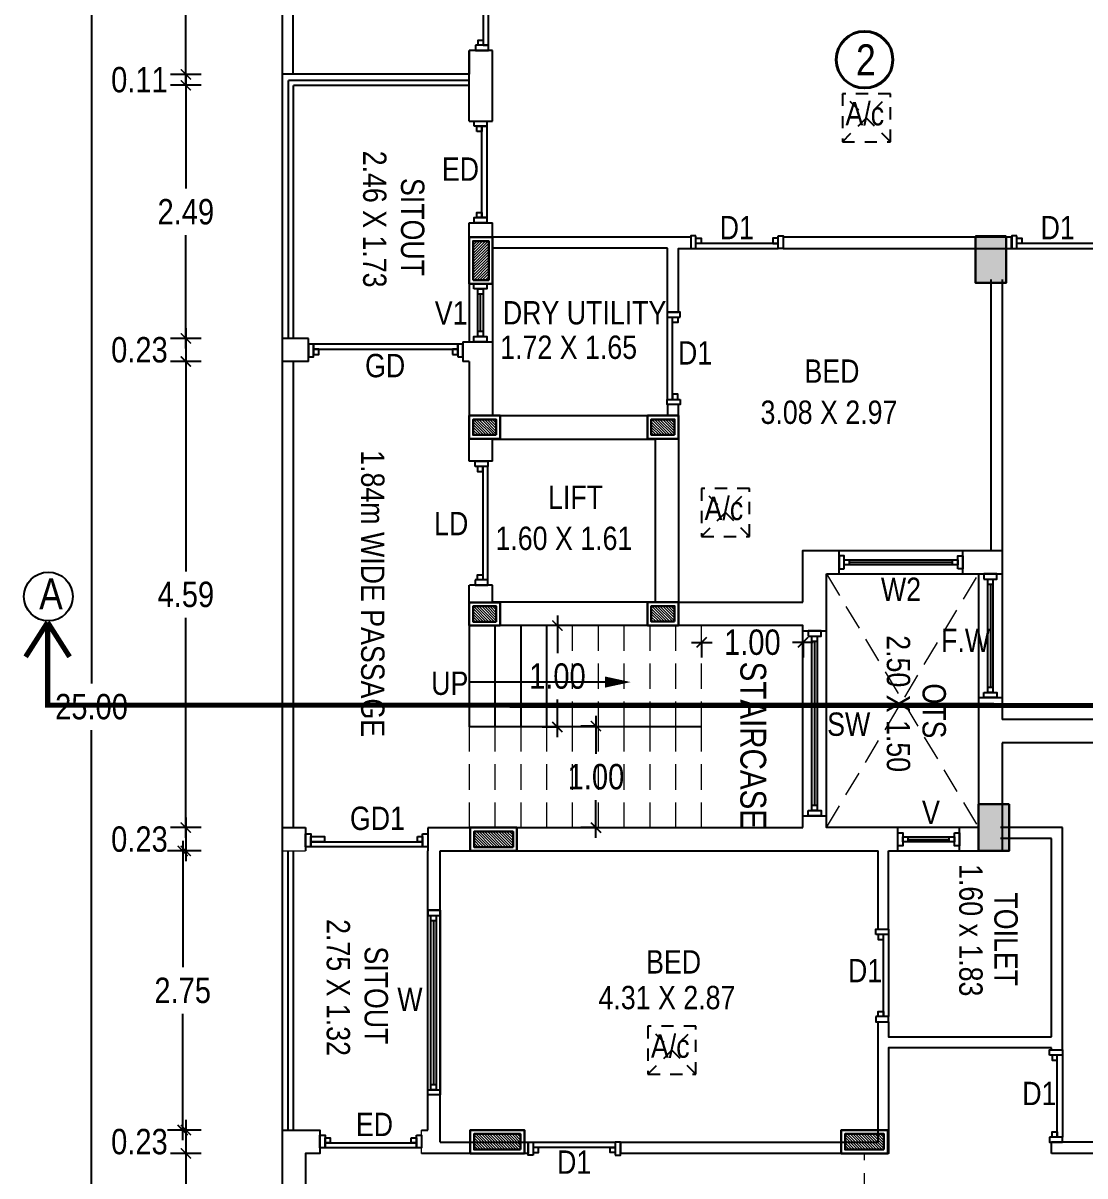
# Model space of a CAD drawing. Header units: metres. Extents: x 826 to 1433, y -826 to -586.
# Drawn here: x 1265.63 to 1276.09, y -809.25 to -797.89 of the extents above; entities that cross this region are included whole.
import ezdxf

# ---------------------------------------------------------------- set-up
doc = ezdxf.new("R2010")
doc.units = ezdxf.units.M
for name, pattern in [('ACAD_ISO02W100', [15, 12, -3]), ('CENTER', [2, 1.25, -0.25, 0.25, -0.25]), ('HIDDEN', [0.375, 0.25, -0.125])]:
    doc.linetypes.add(name, pattern=pattern)
doc.layers.add('_0', color=7, linetype='Continuous', lineweight=5)
doc.layers.add('text', color=7, linetype='Continuous', lineweight=25)
doc.layers.add('COLUMN', color=255, linetype='Continuous')
doc.styles.get("Standard").update_dxf_attribs({"font": 'swissck.ttf'})
doc.styles.add('STYLE1', font='swissck.ttf', dxfattribs={"height": 0.3})
doc.styles.add('style5', font='swissck.ttf', dxfattribs={"height": 0.25})
doc.dimstyles.new('site plan', dxfattribs={"dimscale": 0, "dimtxt": 0.25, "dimasz": 0.1, "dimexe": 0.15, "dimexo": 0.5, "dimgap": 0.1, "dimtad": 0, "dimtih": 1, "dimtoh": 1, "dimzin": 0, "dimdsep": 46, "dimtxsty": 'style5', "dimblk": 'ARCHTICK', "dimcen": 0.09375, "dimdle": 0.1, "dimadec": 0, "dimazin": 0, "dimtfac": 1, "dimtofl": 0, "dimtmove": 2, "dimatfit": 3, "dimfxl": 0, "dimtolj": 1, "dimtzin": 0, "dimarcsym": 0})

# ---------------------------------------------------------------- blocks, each defined once
blk = doc.blocks.new('ED')
at = {"ltscale": 3}
for points in [[(742.098, -742.868), (742.149, -742.868), (742.149, -742.995), (742.098, -742.995)], [(742.997, -742.894), (743.048, -742.894), (743.048, -742.945), (742.997, -742.945)], [(743.048, -742.868), (743.099, -742.868), (743.099, -742.995), (743.048, -742.995)], [(742.149, -742.945), (743.048, -742.945), (743.048, -742.995), (742.149, -742.995)]]:
    blk.add_lwpolyline(points, close=True, dxfattribs=at)
blk.add_lwpolyline([(742.149, -742.894), (742.2, -742.894), (742.2, -742.945), (742.149, -742.945)], close=True)
blk = doc.blocks.new('D00R 1')
for points in [[(747.841, -749.097), (747.841, -749.046), (747.968, -749.046), (747.968, -749.097)], [(747.866, -749.097), (747.866, -749.148), (747.917, -749.148), (747.917, -749.097)], [(747.866, -749.905), (747.866, -749.855), (747.917, -749.855), (747.917, -749.905)], [(747.841, -749.905), (747.841, -749.956), (747.968, -749.956), (747.968, -749.905)]]:
    blk.add_lwpolyline(points, close=True)
blk.add_lwpolyline([(747.968, -749.956), (747.968, -749.097), (747.917, -749.097), (747.917, -749.905)])
blk = doc.blocks.new('W2')
at = {"ltscale": 3, "extrusion": (2e-16, 1, 0)}
for p, q in [((739.032, -751.218), (739.261, -751.218)), ((739.12, -751.321), (739.171, -751.321)), ((739.12, -752.336), (739.171, -752.336)), ((739.032, -752.438), (739.261, -752.438))]:
    blk.add_line(p, q, dxfattribs=at)
at = {"ltscale": 3, "extrusion": (-1, 2e-16, 0)}
blk.add_line((739.146, -751.321), (739.146, -752.336), dxfattribs=at)
at = {"ltscale": 3}
for points in [[(739.082, -751.269), (739.209, -751.269), (739.209, -751.218), (739.082, -751.218)], [(739.12, -751.269), (739.171, -751.269), (739.171, -752.387), (739.12, -752.387)], [(739.082, -752.387), (739.209, -752.387), (739.209, -752.438), (739.082, -752.438)]]:
    blk.add_lwpolyline(points, close=True, dxfattribs=at)
blk = doc.blocks.new('FDW')
for points in [[(750.172, -729.344), (750.172, -729.293), (750.299, -729.293), (750.299, -729.344)], [(750.197, -729.344), (750.197, -729.395), (750.248, -729.395), (750.248, -729.344)], [(750.172, -731.062), (750.172, -731.113), (750.299, -731.113), (750.299, -731.062)], [(750.197, -731.062), (750.197, -731.011), (750.248, -731.011), (750.248, -731.062)], [(750.197, -731.062), (750.197, -731.011), (750.248, -731.011), (750.248, -731.062)]]:
    blk.add_lwpolyline(points, close=True)
at = {"ltscale": 3}
blk.add_lwpolyline([(750.248, -731.062), (750.299, -731.062), (750.299, -729.344), (750.248, -729.344)], close=True, dxfattribs=at)
blk = doc.blocks.new('V1')
at = {"ltscale": 3, "extrusion": (-1, 1e-16, 0)}
for p, q in [((758.928, -751.397), (758.928, -751.169)), ((759.538, -751.397), (759.538, -751.169)), ((759.031, -751.309), (759.031, -751.258)), ((759.436, -751.309), (759.436, -751.258))]:
    blk.add_line(p, q, dxfattribs=at)
at = {"ltscale": 3, "extrusion": (-1e-16, -1, 0)}
blk.add_line((759.031, -751.284), (759.436, -751.284), dxfattribs=at)
at = {"ltscale": 3}
for points in [[(758.928, -751.22), (758.98, -751.22), (758.98, -751.348), (758.928, -751.348)], [(759.487, -751.22), (759.538, -751.22), (759.538, -751.348), (759.487, -751.348)], [(758.98, -751.258), (759.487, -751.258), (759.487, -751.309), (758.98, -751.309)]]:
    blk.add_lwpolyline(points, close=True, dxfattribs=at)
blk = doc.blocks.new('_ArchTick')
at = {"color": 0, "lineweight": 0, "const_width": 0.15}
blk.add_lwpolyline([(-0.5, -0.5), (0.5, 0.5)], dxfattribs=at)
blk = doc.blocks.new('*D119')
at = {"color": 0, "lineweight": -2, "ltscale": 3}
for p, q in [((1267.236, -795.291), (1267.236, -796.667)), ((1267.386, -795.391), (1267.086, -795.391)), ((1267.236, -798.5), (1267.236, -797.124)), ((1267.386, -798.4), (1267.086, -798.4))]:
    blk.add_line(p, q, dxfattribs=at)
at = {"layer": 'DEFPOINTS', "color": 0, "ltscale": 3}
for p in [(1268.187, -795.391), (1267.236, -798.4), (1268.294, -798.4)]:
    blk.add_point(p, dxfattribs=at)
at = {"color": 0, "lineweight": -2, "ltscale": 3, "xscale": 0.1, "yscale": 0.1, "zscale": 0.1}
for p, rotation in [((1267.236, -795.391), 90), ((1267.236, -798.4), 270)]:
    blk.add_blockref('_ArchTick', p, dxfattribs=dict(at, rotation=rotation))
at = {"color": 0, "ltscale": 3, "insert": (1267.236, -796.895), "char_height": 0.25, "attachment_point": 5, "style": 'style5'}
blk.add_mtext('\\A1;3.01', dxfattribs=at)
blk = doc.blocks.new('*D120')
at = {"color": 0, "lineweight": -2, "ltscale": 3}
for p, q in [((1267.236, -798.4), (1267.236, -798.3)), ((1267.386, -798.4), (1267.086, -798.4)), ((1267.386, -798.508), (1267.086, -798.508)), ((1267.236, -798.508), (1267.236, -798.608))]:
    blk.add_line(p, q, dxfattribs=at)
at = {"layer": 'DEFPOINTS', "color": 0, "ltscale": 3}
for p in [(1268.187, -798.4), (1267.236, -798.508), (1268.308, -798.508)]:
    blk.add_point(p, dxfattribs=at)
at = {"color": 0, "lineweight": -2, "ltscale": 3, "xscale": 0.1, "yscale": 0.1, "zscale": 0.1}
for p, rotation in [((1267.236, -798.4), 270), ((1267.236, -798.508), 90)]:
    blk.add_blockref('_ArchTick', p, dxfattribs=dict(at, rotation=rotation))
at = {"color": 0, "ltscale": 3, "insert": (1266.779, -798.454), "char_height": 0.25, "attachment_point": 5, "style": 'style5'}
blk.add_mtext('\\A1;0.11', dxfattribs=at)
blk = doc.blocks.new('*D121')
at = {"color": 0, "lineweight": -2, "ltscale": 3}
for p, q in [((1267.236, -798.408), (1267.236, -799.526)), ((1267.386, -798.508), (1267.086, -798.508)), ((1267.236, -801.101), (1267.236, -799.983)), ((1267.386, -801.001), (1267.086, -801.001))]:
    blk.add_line(p, q, dxfattribs=at)
at = {"layer": 'DEFPOINTS', "color": 0, "ltscale": 3}
for p in [(1268.308, -798.508), (1267.236, -801.001), (1268.308, -801.001)]:
    blk.add_point(p, dxfattribs=at)
at = {"color": 0, "lineweight": -2, "ltscale": 3, "xscale": 0.1, "yscale": 0.1, "zscale": 0.1}
for p, rotation in [((1267.236, -798.508), 90), ((1267.236, -801.001), 270)]:
    blk.add_blockref('_ArchTick', p, dxfattribs=dict(at, rotation=rotation))
at = {"color": 0, "ltscale": 3, "insert": (1267.236, -799.755), "char_height": 0.25, "attachment_point": 5, "style": 'style5'}
blk.add_mtext('\\A1;2.49', dxfattribs=at)
blk = doc.blocks.new('*D122')
at = {"color": 0, "lineweight": -2, "ltscale": 3}
for p, q in [((1267.236, -800.901), (1267.236, -801.329)), ((1267.386, -801.001), (1267.086, -801.001)), ((1267.386, -801.229), (1267.086, -801.229))]:
    blk.add_line(p, q, dxfattribs=at)
at = {"layer": 'DEFPOINTS', "color": 0, "ltscale": 3}
for p in [(1268.308, -801.001), (1267.236, -801.229), (1268.189, -801.229)]:
    blk.add_point(p, dxfattribs=at)
at = {"color": 0, "lineweight": -2, "ltscale": 3, "xscale": 0.1, "yscale": 0.1, "zscale": 0.1}
for p, rotation in [((1267.236, -801.001), 90), ((1267.236, -801.229), 270)]:
    blk.add_blockref('_ArchTick', p, dxfattribs=dict(at, rotation=rotation))
at = {"color": 0, "ltscale": 3, "insert": (1266.779, -801.115), "char_height": 0.25, "attachment_point": 5, "style": 'style5'}
blk.add_mtext('\\A1;0.23', dxfattribs=at)
blk = doc.blocks.new('*D123')
at = {"color": 0, "lineweight": -2, "ltscale": 3}
for p, q in [((1267.236, -801.129), (1267.236, -803.297)), ((1267.386, -801.229), (1267.086, -801.229)), ((1267.236, -805.921), (1267.236, -803.754)), ((1267.386, -805.821), (1267.086, -805.821))]:
    blk.add_line(p, q, dxfattribs=at)
at = {"layer": 'DEFPOINTS', "color": 0, "ltscale": 3}
for p in [(1268.189, -801.229), (1267.236, -805.821), (1269.93, -805.821)]:
    blk.add_point(p, dxfattribs=at)
at = {"color": 0, "lineweight": -2, "ltscale": 3, "xscale": 0.1, "yscale": 0.1, "zscale": 0.1}
for p, rotation in [((1267.236, -801.229), 90), ((1267.236, -805.821), 270)]:
    blk.add_blockref('_ArchTick', p, dxfattribs=dict(at, rotation=rotation))
at = {"color": 0, "ltscale": 3, "insert": (1267.236, -803.525), "char_height": 0.25, "attachment_point": 5, "style": 'style5'}
blk.add_mtext('\\A1;4.59', dxfattribs=at)
blk = doc.blocks.new('*D124')
at = {"color": 0, "lineweight": -2, "ltscale": 3}
for p, q in [((1267.236, -805.721), (1267.236, -806.151)), ((1267.386, -805.821), (1267.086, -805.821)), ((1267.386, -806.051), (1267.086, -806.051))]:
    blk.add_line(p, q, dxfattribs=at)
at = {"layer": 'DEFPOINTS', "color": 0, "ltscale": 3}
for p in [(1269.93, -805.821), (1267.236, -806.051), (1269.93, -806.051)]:
    blk.add_point(p, dxfattribs=at)
at = {"color": 0, "lineweight": -2, "ltscale": 3, "xscale": 0.1, "yscale": 0.1, "zscale": 0.1}
for p, rotation in [((1267.236, -805.821), 90), ((1267.236, -806.051), 270)]:
    blk.add_blockref('_ArchTick', p, dxfattribs=dict(at, rotation=rotation))
at = {"color": 0, "ltscale": 3, "insert": (1266.779, -805.936), "char_height": 0.25, "attachment_point": 5, "style": 'style5'}
blk.add_mtext('\\A1;0.23', dxfattribs=at)
blk = doc.blocks.new('*D125')
at = {"color": 0, "lineweight": -2, "ltscale": 3}
for p, q in [((1267.205, -805.951), (1267.205, -807.197)), ((1267.355, -806.051), (1267.055, -806.051)), ((1267.205, -808.901), (1267.205, -807.655)), ((1267.355, -808.801), (1267.055, -808.801))]:
    blk.add_line(p, q, dxfattribs=at)
at = {"layer": 'DEFPOINTS', "color": 0, "ltscale": 3}
for p in [(1269.93, -806.051), (1267.205, -808.801), (1268.308, -808.801)]:
    blk.add_point(p, dxfattribs=at)
at = {"color": 0, "lineweight": -2, "ltscale": 3, "xscale": 0.1, "yscale": 0.1, "zscale": 0.1}
for p, rotation in [((1267.205, -806.051), 90), ((1267.205, -808.801), 270)]:
    blk.add_blockref('_ArchTick', p, dxfattribs=dict(at, rotation=rotation))
at = {"color": 0, "ltscale": 3, "insert": (1267.205, -807.426), "char_height": 0.25, "attachment_point": 5, "style": 'style5'}
blk.add_mtext('\\A1;2.75', dxfattribs=at)
blk = doc.blocks.new('*D126')
at = {"color": 0, "lineweight": -2, "ltscale": 3}
for p, q in [((1267.386, -808.801), (1267.086, -808.801)), ((1267.236, -808.701), (1267.236, -809.131)), ((1267.386, -809.031), (1267.086, -809.031))]:
    blk.add_line(p, q, dxfattribs=at)
at = {"layer": 'DEFPOINTS', "color": 0, "ltscale": 3}
for p in [(1268.308, -808.801), (1267.236, -809.031), (1271.409, -809.031)]:
    blk.add_point(p, dxfattribs=at)
at = {"color": 0, "lineweight": -2, "ltscale": 3, "xscale": 0.1, "yscale": 0.1, "zscale": 0.1}
for p, rotation in [((1267.236, -808.801), 90), ((1267.236, -809.031), 270)]:
    blk.add_blockref('_ArchTick', p, dxfattribs=dict(at, rotation=rotation))
at = {"color": 0, "ltscale": 3, "insert": (1266.779, -808.916), "char_height": 0.25, "attachment_point": 5, "style": 'style5'}
blk.add_mtext('\\A1;0.23', dxfattribs=at)
blk = doc.blocks.new('*D127')
at = {"color": 0, "lineweight": -2, "ltscale": 3}
for p, q in [((1267.386, -809.031), (1267.086, -809.031)), ((1267.236, -808.931), (1267.236, -811.088)), ((1267.236, -813.701), (1267.236, -811.544)), ((1267.386, -813.601), (1267.086, -813.601))]:
    blk.add_line(p, q, dxfattribs=at)
at = {"layer": 'DEFPOINTS', "color": 0, "ltscale": 3}
for p in [(1268.308, -809.031), (1267.236, -813.601), (1268.308, -813.601)]:
    blk.add_point(p, dxfattribs=at)
at = {"color": 0, "lineweight": -2, "ltscale": 3, "xscale": 0.1, "yscale": 0.1, "zscale": 0.1}
for p, rotation in [((1267.236, -809.031), 90), ((1267.236, -813.601), 270)]:
    blk.add_blockref('_ArchTick', p, dxfattribs=dict(at, rotation=rotation))
at = {"color": 0, "ltscale": 3, "insert": (1267.236, -811.316), "char_height": 0.25, "attachment_point": 5, "style": 'style5'}
blk.add_mtext('\\A1;4.57', dxfattribs=at)
blk = doc.blocks.new('*D93')
at = {"color": 0, "lineweight": -2, "ltscale": 3}
for p, q in [((1268.187, -818.997), (1268.187, -819.297)), ((1278.527, -818.997), (1278.527, -819.297)), ((1268.087, -819.147), (1272.872, -819.147)), ((1278.627, -819.147), (1273.842, -819.147))]:
    blk.add_line(p, q, dxfattribs=at)
at = {"layer": 'DEFPOINTS', "color": 0, "ltscale": 3}
for p in [(1278.527, -794.788), (1268.187, -815.972), (1278.527, -819.147)]:
    blk.add_point(p, dxfattribs=at)
at = {"color": 0, "lineweight": -2, "ltscale": 3, "xscale": 0.1, "yscale": 0.1, "zscale": 0.1, "rotation": 180}
blk.add_blockref('_ArchTick', (1268.187, -819.147), dxfattribs=at)
at = {"color": 0, "lineweight": -2, "ltscale": 3, "xscale": 0.1, "yscale": 0.1, "zscale": 0.1}
blk.add_blockref('_ArchTick', (1278.527, -819.147), dxfattribs=at)
at = {"color": 0, "ltscale": 3, "insert": (1273.357, -819.147), "char_height": 0.25, "attachment_point": 5, "style": 'style5'}
blk.add_mtext('\\A1;10.34', dxfattribs=at)
blk = doc.blocks.new('*D147')
at = {"layer": '_0', "color": 0, "lineweight": -2, "ltscale": 3}
for p, q in [((1270.895, -803.73), (1270.895, -804.101)), ((1270.895, -804.93), (1270.895, -804.558)), ((1270.895, -804.83), (1270.745, -804.83))]:
    blk.add_line(p, q, dxfattribs=at)
at = {"layer": '_0', "color": 0, "linetype": 'Continuous', "lineweight": -2, "ltscale": 3}
blk.add_line((1270.895, -803.83), (1270.745, -803.83), dxfattribs=at)
at = {"layer": 'DEFPOINTS', "color": 0, "ltscale": 3}
for p in [(1270.895, -803.83), (1271.045, -803.83), (1271.045, -804.83)]:
    blk.add_point(p, dxfattribs=at)
at = {"layer": '_0', "color": 0, "lineweight": -2, "ltscale": 3, "xscale": 0.1, "yscale": 0.1, "zscale": 0.1}
for p, rotation in [((1270.895, -803.83), 90), ((1270.895, -804.83), 270)]:
    blk.add_blockref('_ArchTick', p, dxfattribs=dict(at, rotation=rotation))
at = {"layer": '_0', "color": 0, "ltscale": 3, "insert": (1270.895, -804.33), "char_height": 0.25, "attachment_point": 5, "style": 'style5'}
blk.add_mtext('\\A1;1.00', dxfattribs=at)
blk = doc.blocks.new('*D148')
at = {"layer": '_0', "color": 0, "lineweight": -2, "ltscale": 3}
for p, q in [((1272.215, -803.996), (1272.42, -803.996)), ((1272.315, -803.996), (1272.315, -804.146)), ((1273.414, -803.996), (1273.209, -803.996))]:
    blk.add_line(p, q, dxfattribs=at)
at = {"layer": '_0', "color": 0, "linetype": 'Continuous', "lineweight": -2, "ltscale": 3}
blk.add_line((1273.314, -803.996), (1273.314, -804.146), dxfattribs=at)
at = {"layer": 'DEFPOINTS', "color": 0, "ltscale": 3}
for p in [(1272.315, -803.83), (1273.314, -803.83), (1273.314, -803.996)]:
    blk.add_point(p, dxfattribs=at)
at = {"layer": '_0', "color": 0, "lineweight": -2, "ltscale": 3, "xscale": 0.1, "yscale": 0.1, "zscale": 0.1, "rotation": 180}
blk.add_blockref('_ArchTick', (1272.315, -803.996), dxfattribs=at)
at = {"layer": '_0', "color": 0, "lineweight": -2, "ltscale": 3, "xscale": 0.1, "yscale": 0.1, "zscale": 0.1}
blk.add_blockref('_ArchTick', (1273.314, -803.996), dxfattribs=at)
at = {"layer": '_0', "color": 0, "ltscale": 3, "insert": (1272.815, -803.996), "char_height": 0.25, "attachment_point": 5, "style": 'style5'}
blk.add_mtext('\\A1;1.00', dxfattribs=at)
blk = doc.blocks.new('*D149')
at = {"layer": '_0', "color": 0, "lineweight": -2, "ltscale": 3}
for p, q in [((1271.275, -804.721), (1271.275, -805.093)), ((1271.275, -804.821), (1271.125, -804.821)), ((1271.275, -805.921), (1271.275, -805.55))]:
    blk.add_line(p, q, dxfattribs=at)
at = {"layer": '_0', "color": 0, "linetype": 'Continuous', "lineweight": -2, "ltscale": 3}
blk.add_line((1271.275, -805.821), (1271.125, -805.821), dxfattribs=at)
at = {"layer": 'DEFPOINTS', "color": 0, "ltscale": 3}
for p in [(1271.297, -804.821), (1271.275, -805.821), (1271.297, -805.821)]:
    blk.add_point(p, dxfattribs=at)
at = {"layer": '_0', "color": 0, "lineweight": -2, "ltscale": 3, "xscale": 0.1, "yscale": 0.1, "zscale": 0.1}
for p, rotation in [((1271.275, -804.821), 90), ((1271.275, -805.821), 270)]:
    blk.add_blockref('_ArchTick', p, dxfattribs=dict(at, rotation=rotation))
at = {"layer": '_0', "color": 0, "ltscale": 3, "insert": (1271.275, -805.321), "char_height": 0.25, "attachment_point": 5, "style": 'style5'}
blk.add_mtext('\\A1;1.00', dxfattribs=at)
blk = doc.blocks.new('*D150')
at = {"layer": '_0', "color": 0, "lineweight": -2, "ltscale": 3}
for p, q in [((1266.307, -792.031), (1266.307, -804.402)), ((1266.307, -817.231), (1266.307, -804.86)), ((1266.457, -817.131), (1266.157, -817.131))]:
    blk.add_line(p, q, dxfattribs=at)
at = {"layer": '_0', "color": 0, "linetype": 'Continuous', "lineweight": -2, "ltscale": 3}
blk.add_line((1266.457, -792.131), (1266.157, -792.131), dxfattribs=at)
at = {"layer": 'DEFPOINTS', "color": 0, "ltscale": 3}
for p in [(1266.307, -792.131), (1268.869, -792.131), (1268.869, -817.131)]:
    blk.add_point(p, dxfattribs=at)
at = {"layer": '_0', "color": 0, "lineweight": -2, "ltscale": 3, "xscale": 0.1, "yscale": 0.1, "zscale": 0.1}
for p, rotation in [((1266.307, -792.131), 90), ((1266.307, -817.131), 270)]:
    blk.add_blockref('_ArchTick', p, dxfattribs=dict(at, rotation=rotation))
at = {"layer": '_0', "color": 0, "ltscale": 3, "insert": (1266.307, -804.631), "char_height": 0.25, "attachment_point": 5, "style": 'style5'}
blk.add_mtext('\\A1;25.00', dxfattribs=at)

msp = doc.modelspace()

# ---------------------------------------------------------------- hatches: boundary and pattern name
at = {"lineweight": 18}
h = msp.add_hatch(dxfattribs=at)
h.set_pattern_fill('ANSI31', scale=0.153333, style=0)
h.set_pattern_definition([(45, (1255.131355, -1065.256638), (-0.01355288, 0.01355288), [])])
h.paths.add_polyline_path([(1270.06514, -800.42607), (1270.21847, -800.42607), (1270.21847, -800.04274), (1270.06514, -800.04274)])
h = msp.add_hatch(dxfattribs=at)
h.set_pattern_fill('ANSI31', scale=0.1524, angle=90, style=0)
h.set_pattern_definition([(135, (1533.512065, -816.795967), (-0.0134703842, -0.0134703842), [])])
h.paths.add_polyline_path([(1270.06491, -801.95308), (1270.29351, -801.95308), (1270.29351, -801.80068), (1270.06491, -801.80068)])
h = msp.add_hatch(dxfattribs=at)
h.set_pattern_fill('ANSI31', scale=0.1524, angle=90, style=0)
h.set_pattern_definition([(135, (1535.267274, -816.79456), (-0.0134703842, -0.0134703842), [])])
h.paths.add_polyline_path([(1271.82012, -801.95168), (1272.04872, -801.95168), (1272.04872, -801.79928), (1271.82012, -801.79928)])
h = msp.add_hatch(dxfattribs=at)
h.set_pattern_fill('ANSI31', scale=0.1524, angle=90, style=0)
h.set_pattern_definition([(135, (1533.512059, -818.635974), (-0.0134703842, -0.0134703842), [])])
h.paths.add_polyline_path([(1270.06491, -803.79309), (1270.29351, -803.79309), (1270.29351, -803.64069), (1270.06491, -803.64069)])
h = msp.add_hatch(dxfattribs=at)
h.set_pattern_fill('ANSI31', scale=0.1524, angle=90, style=0)
h.set_pattern_definition([(135, (1535.267269, -818.634567), (-0.0134703842, -0.0134703842), [])])
h.paths.add_polyline_path([(1271.82012, -803.79168), (1272.04872, -803.79168), (1272.04872, -803.63928), (1271.82012, -803.63928)])
h = msp.add_hatch(dxfattribs=at)
h.set_pattern_fill('ANSI31', scale=0.153333, angle=90, style=0)
h.set_pattern_definition([(135, (1535.289176, -820.946642), (-0.01355288, -0.01355288), [])])
h.paths.add_polyline_path([(1270.45861, -806.01286), (1270.45861, -805.85952), (1270.07528, -805.85952), (1270.07528, -806.01286)])
h = msp.add_hatch(dxfattribs=at)
h.set_pattern_fill('ANSI31', scale=0.153333, angle=90, style=0)
h.set_pattern_definition([(135, (1535.36583, -823.926442), (-0.01355288, -0.01355288), [])])
h.paths.add_polyline_path([(1270.07527, -808.83932), (1270.07527, -808.99266), (1270.5316, -808.99266), (1270.5316, -808.83932)])
h = msp.add_hatch(dxfattribs=at)
h.set_pattern_fill('ANSI31', scale=0.153333, angle=90, style=0)
h.set_pattern_definition([(135, (1538.942164, -823.926442), (-0.01355288, -0.01355288), [])])
h.paths.add_polyline_path([(1274.1116, -808.99266), (1274.1116, -808.83932), (1273.72827, -808.83932), (1273.72827, -808.99266)])
at = {"layer": 'COLUMN', "ltscale": 3}
for points in [[(1275.01386, -799.99467), (1275.01386, -800.45466), (1275.31386, -800.45466), (1275.31386, -799.99467)], [(1275.04394, -805.59115), (1275.04394, -806.05114), (1275.34394, -806.05114), (1275.34394, -805.59115)]]:
    msp.add_hatch(color=7, dxfattribs=at).paths.add_polyline_path(points)

# ---------------------------------------------------------------- linework, layer by layer
at = {"color": 7}
for p, q in [((1268.18692, -798.39968), (1268.18692, -795.39118)), ((1268.29422, -798.39968), (1268.29422, -795.39118)), ((1270.25541, -798.16383), (1270.02541, -798.16383)), ((1270.02541, -798.16383), (1270.02541, -798.39968)), ((1270.02681, -798.86108), (1270.02681, -798.16383)), ((1270.25541, -798.86108), (1270.25541, -798.16383)), ((1270.02541, -798.39968), (1268.18692, -798.39968)), ((1268.18692, -801.22945), (1268.18692, -798.39968)), ((1270.02681, -798.45901), (1268.24572, -798.45901)), ((1268.24572, -801.00085), (1268.24572, -798.45901)), ((1270.02681, -798.50828), (1268.29499, -798.50828)), ((1268.29499, -801.00085), (1268.29499, -798.50828)), ((1270.02681, -798.86108), (1270.25541, -798.86108)), ((1270.02681, -800.11301), (1270.02681, -799.86168)), ((1270.02681, -799.86168), (1270.25541, -799.86168)), ((1270.25541, -800.00441), (1270.25541, -799.86168)), ((1270.02681, -800.00441), (1270.02681, -801.03478)), ((1272.20852, -800.00441), (1270.25541, -800.00441)), ((1272.20852, -800.00441), (1272.20852, -800.11624)), ((1275.36892, -800.00441), (1273.11852, -800.00441)), ((1273.11852, -800.00441), (1273.11852, -800.11624)), ((1275.36892, -800.11624), (1275.36892, -800.00441)), ((1271.97962, -800.11301), (1270.25681, -800.11301)), ((1270.25681, -800.11301), (1270.25681, -801.76258)), ((1271.97962, -800.74258), (1271.97962, -800.11301)), ((1275.16393, -800.42118), (1275.16393, -803.09117)), ((1275.27393, -800.42118), (1275.27393, -803.09117)), ((1268.44382, -801.00085), (1268.18639, -801.00085)), ((1268.44382, -801.22945), (1268.44382, -801.00085)), ((1269.96442, -801.03478), (1269.96442, -801.22945)), ((1268.44382, -801.22945), (1268.18692, -801.22945)), ((1268.18692, -805.82119), (1268.18692, -801.22945)), ((1268.29639, -805.82119), (1268.29639, -801.22945)), ((1270.02681, -801.22945), (1269.96442, -801.22945)), ((1270.02681, -801.22945), (1270.02681, -801.76258)), ((1270.02681, -801.76258), (1272.08682, -801.76258)), ((1270.02681, -802.21235), (1270.02681, -801.76258)), ((1272.08682, -801.76258), (1272.08682, -803.82978)), ((1270.25681, -801.99258), (1271.85682, -801.99258)), ((1270.25681, -802.21235), (1270.25681, -801.99258)), ((1271.85682, -801.99258), (1271.85682, -803.59978)), ((1270.25681, -802.21235), (1270.02681, -802.21235)), ((1270.02681, -803.82978), (1270.02681, -803.43235)), ((1270.25681, -803.43235), (1270.02821, -803.43235)), ((1270.25681, -803.59978), (1270.25681, -803.43235)), ((1271.85682, -803.59978), (1270.25681, -803.59978)), ((1272.08682, -803.60118), (1273.31393, -803.60118)), ((1270.02922, -804.82978), (1270.02922, -803.82978)), ((1270.28322, -804.82978), (1270.28322, -803.82978)), ((1270.53722, -804.82978), (1270.53722, -803.82978)), ((1270.79122, -804.82978), (1270.79122, -803.82978)), ((1278.29692, -804.75658), (1275.27393, -804.75658)), ((1278.29692, -804.98518), (1275.27393, -804.98518)), ((1275.27393, -804.98518), (1275.27393, -806.05117)), ((1268.18692, -817.13118), (1268.18692, -805.82119)), ((1268.18692, -805.82119), (1268.41552, -805.82119)), ((1269.61836, -805.82119), (1273.31393, -805.82119)), ((1269.61836, -805.82259), (1269.61836, -806.05119)), ((1275.86852, -805.82119), (1275.25892, -805.82119)), ((1275.86852, -808.01119), (1275.86852, -805.82119)), ((1275.75992, -805.92979), (1275.25892, -805.92979)), ((1275.75992, -807.88117), (1275.75992, -805.92979)), ((1268.18692, -806.0598), (1268.18639, -806.0598)), ((1268.24337, -808.80119), (1268.24337, -806.05119)), ((1268.29552, -808.80119), (1268.29552, -806.05119)), ((1268.41552, -806.05119), (1268.41552, -806.05119)), ((1269.61836, -808.80119), (1269.61836, -806.05119)), ((1269.61836, -806.05119), (1269.61836, -806.05119)), ((1269.73922, -808.92099), (1269.73922, -806.05119)), ((1269.73922, -806.05119), (1274.05327, -806.05119)), ((1274.05327, -806.82298), (1274.05327, -806.05117)), ((1274.15542, -806.82298), (1274.15542, -806.05117)), ((1274.15542, -806.05119), (1275.25892, -806.05119)), ((1274.05327, -806.82298), (1274.15682, -806.82298)), ((1274.05327, -808.92099), (1274.05327, -807.73298)), ((1275.75992, -808.01119), (1275.75992, -807.99117)), ((1269.55754, -808.80119), (1269.61836, -808.80119)), ((1269.73922, -808.92099), (1270.60642, -808.92099)), ((1271.51642, -808.92099), (1271.51642, -809.03099)), ((1271.51642, -808.92099), (1274.05327, -808.92099)), ((1275.75992, -809.02135), (1275.75992, -808.92119)), ((1275.75992, -809.03119), (1275.75992, -808.92119)), ((1276.97342, -808.92119), (1275.75992, -808.92119)), ((1276.97342, -809.03119), (1275.75992, -809.03119))]:
    msp.add_line(p, q, dxfattribs=at)
at = {"color": 7, "linetype": 'ACAD_ISO02W100', "ltscale": 0.01}
for p, q in [((1273.70168, -799.0645), (1274.17455, -798.59163)), ((1274.17455, -799.0645), (1273.70168, -798.59163)), ((1272.3143, -802.95318), (1272.78718, -802.48031)), ((1272.78718, -802.95318), (1272.3143, -802.48031)), ((1271.78618, -808.25074), (1272.25905, -807.77787)), ((1272.25905, -808.25074), (1271.78618, -807.77787))]:
    msp.add_line(p, q, dxfattribs=at)
at = {"color": 7, "ltscale": 3, "extrusion": (2e-16, -1, 0)}
for p, q in [((1270.16282, -800.56503), (1270.11171, -800.56503)), ((1270.16282, -800.93256), (1270.11171, -800.93256))]:
    msp.add_line(p, q, dxfattribs=at)
at = {"color": 7, "ltscale": 3, "extrusion": (1, 2e-16, 0)}
msp.add_line((1270.13726, -800.93256), (1270.13726, -800.56503), dxfattribs=at)
at = {"color": 7, "linetype": 'HIDDEN', "lineweight": 20}
for p, q in [((1273.54393, -803.32117), (1275.04393, -805.82117)), ((1273.54393, -805.82117), (1275.04393, -803.32117)), ((1271.04522, -804.82978), (1271.04522, -803.82978)), ((1271.29922, -804.82978), (1271.29922, -803.82978)), ((1271.55322, -804.82978), (1271.55322, -803.82978)), ((1271.80722, -804.82978), (1271.80722, -803.82978)), ((1272.06122, -804.82978), (1272.06122, -803.82978)), ((1272.31522, -804.82978), (1272.31522, -803.82978)), ((1270.02922, -805.82259), (1270.02922, -804.82978)), ((1270.28322, -805.82259), (1270.28322, -804.82978)), ((1270.53722, -805.82259), (1270.53722, -804.82978)), ((1270.79122, -805.82259), (1270.79122, -804.82978)), ((1271.04522, -805.82259), (1271.04522, -804.82978)), ((1271.29922, -805.82259), (1271.29922, -804.82978)), ((1271.55322, -805.82259), (1271.55322, -804.82978)), ((1271.80722, -805.82259), (1271.80722, -804.82978)), ((1272.06122, -805.82259), (1272.06122, -804.82978)), ((1272.31522, -805.82259), (1272.31522, -804.82978)), ((1273.91994, -812.09905), (1273.91994, -809.02135))]:
    msp.add_line(p, q, dxfattribs=at)
at = {"color": 7, "ltscale": 3}
for p, q in [((1272.08682, -803.82978), (1270.28322, -803.82978)), ((1271.36364, -804.38719), (1270.02922, -804.38719))]:
    msp.add_line(p, q, dxfattribs=at)
at = {"color": 7, "ltscale": 3, "extrusion": (2e-16, 1, 0)}
for p, q in [((1273.31393, -803.88351), (1273.54253, -803.88351)), ((1273.40198, -803.98573), (1273.45309, -803.98573)), ((1273.40198, -805.60129), (1273.45309, -805.60129)), ((1273.31393, -805.70351), (1273.54253, -805.70351)), ((1269.73922, -806.63478), (1269.61836, -806.63478)), ((1269.64978, -806.737), (1269.70089, -806.737)), ((1269.64978, -808.35255), (1269.70089, -808.35255)), ((1269.73922, -808.45478), (1269.61836, -808.45478))]:
    msp.add_line(p, q, dxfattribs=at)
at = {"color": 7, "ltscale": 3, "extrusion": (-1, 2e-16, 0)}
for p, q in [((1273.42753, -803.98573), (1273.42753, -805.60129)), ((1269.67533, -806.737), (1269.67533, -808.35255))]:
    msp.add_line(p, q, dxfattribs=at)
at = {"color": 7, "linetype": 'HIDDEN'}
msp.add_line((1270.60642, -808.92099), (1270.60642, -809.03099), dxfattribs=at)
at = {"color": 7, "linetype": 'ACAD_ISO02W100', "ltscale": 0.01}
for points in [[(1273.70168, -799.0645), (1274.17455, -799.0645), (1274.17455, -798.59163), (1273.70168, -798.59163)], [(1272.3143, -802.95318), (1272.78718, -802.95318), (1272.78718, -802.48031), (1272.3143, -802.48031)], [(1271.78618, -808.25074), (1272.25905, -808.25074), (1272.25905, -807.77787), (1271.78618, -807.77787)]]:
    msp.add_lwpolyline(points, close=True, dxfattribs=at)
at = {"color": 7, "lineweight": 30}
for points in [[(1270.02681, -800.46441), (1270.25681, -800.46441), (1270.25681, -800.00441), (1270.02681, -800.00441)], [(1270.06514, -800.42607), (1270.21847, -800.42607), (1270.21847, -800.04274), (1270.06514, -800.04274)], [(1270.33161, -801.99118), (1270.33161, -801.76258), (1270.02681, -801.76258), (1270.02681, -801.99118)], [(1272.08682, -801.98978), (1272.08682, -801.76118), (1271.78202, -801.76118), (1271.78202, -801.98978)], [(1270.29351, -801.95308), (1270.29351, -801.80068), (1270.06491, -801.80068), (1270.06491, -801.95308)], [(1272.04872, -801.95168), (1272.04872, -801.79928), (1271.82012, -801.79928), (1271.82012, -801.95168)], [(1270.33161, -803.83119), (1270.33161, -803.60259), (1270.02681, -803.60259), (1270.02681, -803.83119)], [(1270.29351, -803.79309), (1270.29351, -803.64069), (1270.06491, -803.64069), (1270.06491, -803.79309)], [(1272.08682, -803.82978), (1272.08682, -803.60118), (1271.78202, -803.60118), (1271.78202, -803.82978)], [(1272.04872, -803.79168), (1272.04872, -803.63928), (1271.82012, -803.63928), (1271.82012, -803.79168)], [(1270.49694, -806.05119), (1270.49694, -805.82119), (1270.03694, -805.82119), (1270.03694, -806.05119)], [(1270.45861, -806.01286), (1270.45861, -805.85952), (1270.07528, -805.85952), (1270.07528, -806.01286)], [(1270.56993, -809.03099), (1270.56993, -808.80099), (1270.03693, -808.80099), (1270.03693, -809.03099)], [(1274.14993, -809.03099), (1274.14993, -808.80099), (1273.68993, -808.80099), (1273.68993, -809.03099)], [(1270.5316, -808.99266), (1270.5316, -808.83932), (1270.07527, -808.83932), (1270.07527, -808.99266)], [(1274.1116, -808.99266), (1274.1116, -808.83932), (1273.72827, -808.83932), (1273.72827, -808.99266)]]:
    msp.add_lwpolyline(points, close=True, dxfattribs=at)
at = {"color": 7}
for points in [[(1271.97962, -800.74258), (1272.08682, -800.74258), (1272.08682, -800.11624), (1272.20852, -800.11624)], [(1273.11852, -800.11624), (1275.36892, -800.11624)], [(1269.96442, -801.03478), (1270.25681, -801.03478)], [(1272.08682, -801.76258), (1272.08682, -801.65258), (1271.97822, -801.65258), (1271.97822, -801.76258)], [(1270.21126, -803.43235), (1270.21126, -802.26315), (1270.16046, -802.26315), (1270.16046, -803.38155)], [(1273.31393, -803.60118), (1273.31393, -803.09117), (1275.27393, -803.09117), (1275.27393, -804.75658)], [(1273.31393, -805.82119), (1273.31393, -803.82978), (1272.08682, -803.82978)], [(1268.41552, -805.82119), (1268.41552, -806.05119)], [(1274.05327, -807.73298), (1274.15542, -807.73298), (1274.15542, -807.88117), (1275.75992, -807.88117)], [(1275.75992, -807.99117), (1274.15542, -807.99117), (1274.15542, -809.03099), (1271.51642, -809.03099)], [(1275.75992, -808.01119), (1275.86852, -808.01119)], [(1268.18692, -808.80119), (1268.55694, -808.80119), (1268.55694, -809.03099), (1268.41552, -809.03099), (1268.41552, -813.60099)], [(1270.60642, -809.03099), (1269.55754, -809.03099)]]:
    msp.add_lwpolyline(points, dxfattribs=at)
at = {"color": 7, "ltscale": 3}
for points in [[(1270.07338, -800.51392), (1270.07338, -800.46281), (1270.20115, -800.46281), (1270.20115, -800.51392)], [(1270.11171, -800.98367), (1270.11171, -800.51392), (1270.16282, -800.51392), (1270.16282, -800.98367)], [(1268.44382, -801.18417), (1268.49462, -801.18417), (1268.49462, -801.05717), (1268.44382, -801.05717)], [(1268.49462, -801.10797), (1269.91362, -801.10797), (1269.91362, -801.05717), (1268.49462, -801.05717)], [(1269.91362, -801.18417), (1269.96442, -801.18417), (1269.96442, -801.05717), (1269.91362, -801.05717)], [(1270.07338, -801.03478), (1270.07338, -800.98367), (1270.20115, -800.98367), (1270.20115, -801.03478)], [(1269.86282, -801.15877), (1269.91362, -801.15877), (1269.91362, -801.10797), (1269.86282, -801.10797)], [(1273.36364, -803.93462), (1273.49142, -803.93462), (1273.49142, -803.88351), (1273.36364, -803.88351)], [(1273.40198, -803.93462), (1273.45309, -803.93462), (1273.45309, -805.6524), (1273.40198, -805.6524)], [(1273.36364, -805.6524), (1273.49142, -805.6524), (1273.49142, -805.70351), (1273.36364, -805.70351)], [(1268.41552, -805.88342), (1268.46632, -805.88342), (1268.46632, -806.01042), (1268.41552, -806.01042)], [(1268.46632, -805.95962), (1269.56756, -805.95962), (1269.56756, -806.01042), (1268.46632, -806.01042)], [(1269.51676, -805.90882), (1269.56756, -805.90882), (1269.56756, -805.95962), (1269.51676, -805.95962)], [(1269.56756, -805.88342), (1269.61836, -805.88342), (1269.61836, -806.01042), (1269.56756, -806.01042)], [(1269.61836, -806.68589), (1269.73922, -806.68589), (1269.73922, -806.63478), (1269.61836, -806.63478)], [(1269.61836, -806.63478), (1269.73922, -806.63478), (1269.73922, -808.45478), (1269.61836, -808.45478)], [(1269.64978, -806.68589), (1269.70089, -806.68589), (1269.70089, -808.40366), (1269.64978, -808.40366)], [(1269.61836, -808.40366), (1269.73922, -808.40366), (1269.73922, -808.45478), (1269.61836, -808.45478)]]:
    msp.add_lwpolyline(points, close=True, dxfattribs=at)
at = {"color": 7}
for points in [[(1268.49462, -801.15877), (1268.54542, -801.15877), (1268.54542, -801.10797), (1268.49462, -801.10797)], [(1270.08426, -802.26315), (1270.08426, -802.21235), (1270.21126, -802.21235), (1270.21126, -802.26315)], [(1270.10966, -802.26315), (1270.10966, -802.31395), (1270.16046, -802.31395), (1270.16046, -802.26315)], [(1270.10966, -803.38155), (1270.10966, -803.33075), (1270.16046, -803.33075), (1270.16046, -803.38155)], [(1273.54393, -803.32117), (1275.04393, -803.32117), (1275.04393, -805.82117), (1273.54393, -805.82117)], [(1270.08426, -803.38155), (1270.08426, -803.43235), (1270.21126, -803.43235), (1270.21126, -803.38155)], [(1268.46632, -805.90882), (1268.60042, -805.90882), (1268.60042, -805.95962), (1268.46632, -805.95962)]]:
    msp.add_lwpolyline(points, close=True, dxfattribs=at)
at = {"color": 7, "ltscale": 3}
msp.add_lwpolyline([(1271.36364, -804.38719, 0.11, 0, 0), (1271.61764, -804.38719, 0, 0, 0)], format="xyseb", dxfattribs=at)
at = {"color": 7, "lineweight": 30, "ltscale": 3}
msp.add_lwpolyline([(1275.34396, -805.59119), (1275.34396, -806.05119), (1275.04396, -806.05119), (1275.04396, -805.59119)], close=True, dxfattribs=at)
at = {"color": 7, "lineweight": 40}
msp.add_circle((1273.92071, -798.25541), 0.27862, dxfattribs=at)
at = {"layer": '_0', "color": 7, "ltscale": 3}
for p, q in [((1270.02922, -804.82119), (1272.31522, -804.82119)), ((1270.02922, -804.82978), (1272.31522, -804.82978)), ((1268.18692, -806.05119), (1268.41552, -806.05119)), ((1269.55754, -809.03099), (1269.55754, -808.80119))]:
    msp.add_line(p, q, dxfattribs=at)
at = {"layer": 'COLUMN', "color": 7, "lineweight": 30, "ltscale": 3}
msp.add_lwpolyline([(1275.31386, -799.99467), (1275.31386, -800.45467), (1275.01386, -800.45467), (1275.01386, -799.99467)], close=True, dxfattribs=at)
at = {"layer": 'text', "color": 7, "linetype": 'CENTER', "const_width": 0.0508}
for points in [[(1265.87465, -803.79855), (1265.65824, -804.13856)], [(1265.87465, -803.79855), (1266.09106, -804.13856)], [(1281.35526, -803.80811), (1281.35526, -804.61918), (1265.87517, -804.61418), (1265.87517, -803.80311)]]:
    msp.add_lwpolyline(points, dxfattribs=at)
at = {"layer": 'text', "color": 7}
msp.add_circle((1265.88201, -803.54469), 0.24043, dxfattribs=at)

# ---------------------------------------------------------------- block references
at = {"color": 7}
for name, p in [('FDW', (519.91647, -67.05077)), ('W2', (536.01337, -52.10284)), ('V1', (515.31834, -54.65369)), ('ED', (526.45864, -65.9825))]:
    msp.add_blockref(name, p, dxfattribs=at)
for name, p, rotation in [('ED', (527.20617, -1541.95998), 90), ('D00R 1', (2022.16478, -52.14872), 270), ('D00R 1', (2025.32518, -52.14872), 270), ('D00R 1', (2019.94574, -1550.69884), 180), ('W2', (522.45084, -1542.35314), 90)]:
    msp.add_blockref(name, p, dxfattribs=dict(at, rotation=rotation))
at = {"color": 7, "xscale": -1}
for p, rotation in [((526.1895, -1556.77924), 180), ((527.901, -1557.96745), 180), ((2020.56268, -1556.88851), 270)]:
    msp.add_blockref('D00R 1', p, dxfattribs=dict(at, rotation=rotation))

# ---------------------------------------------------------------- texts
at = {"color": 7, "style": 'STYLE1'}
for s, p in [('A/c', (1273.73177, -798.90264)), ('ED', (1269.75724, -799.44861)), ('D1', (1272.49341, -800.02497)), ('D1', (1275.65381, -800.02503)), ('V1', (1269.68752, -800.86522)), ('D1', (1272.08271, -801.25903)), ('GD', (1269.001, -801.38416)), ('A/c', (1272.3444, -802.79132)), ('LD', (1269.68125, -802.94089)), ('W2', (1274.08134, -803.5887)), ('F.W', (1274.67408, -804.09184)), ('UP', (1269.65265, -804.51367)), ('SW', (1273.55212, -804.91699)), ('GD1', (1268.85221, -805.84469)), ('V', (1274.48618, -805.78695)), ('D1', (1273.75686, -807.34497)), ('W', (1269.31855, -807.62648)), ('A/c', (1271.81627, -808.08888)), ('D1', (1275.47348, -808.55546)), ('ED', (1268.91033, -808.86016)), ('D1', (1270.89188, -809.23177))]:
    msp.add_text(s, height=0.23, dxfattribs=at).set_placement(p)
at = {"color": 7}
for s, height, p in [('2.46 X 1.73', 0.23, (1268.98154, -799.15239)), ('SITOUT', 0.23, (1269.35496, -799.42084)), ('1.84m WIDE PASSAGE', 0.23, (1268.96231, -802.10321)), ('2.50 X 1.50', 0.23, (1274.13923, -803.92587)), ('STAIRCASE', 0.254, (1272.69726, -804.18589)), ('OTS', 0.23, (1274.4913, -804.40005)), ('1.60 x 1.83', 0.23, (1274.85284, -806.18017)), ('TOILET', 0.23, (1275.19853, -806.45935)), ('2.75 X 1.32', 0.23, (1268.62305, -806.7228)), ('SITOUT', 0.23, (1268.99646, -806.99125))]:
    msp.add_text(s, height=height, rotation=270, dxfattribs=at).set_placement(p)
for s, p in [('DRY UTILITY', (1270.35825, -800.8639)), ('1.72 X 1.65', (1270.33211, -801.20364)), ('BED', (1273.32846, -801.43895)), ('3.08 X 2.97', (1272.89562, -801.84386)), ('LIFT', (1270.80261, -802.68112)), ('1.60 X 1.61', (1270.28537, -803.08604)), ('BED', (1271.76885, -807.25874)), ('4.31 X 2.87', (1271.30011, -807.61034))]:
    msp.add_text(s, height=0.23, dxfattribs=at).set_placement(p)
at = {"layer": 'text', "color": 7, "linetype": 'CENTER', "style": 'STYLE1'}
for s, p in [('2', (1273.83625, -798.40897)), ('A', (1265.79149, -803.67152))]:
    msp.add_text(s, height=0.3048, dxfattribs=at).set_placement(p)

# ---------------------------------------------------------------- dimensions: what is measured, and where the dimension line sits
at = {"color": 7, "ltscale": 3}
dim = msp.add_linear_dim(base=(1278.52692, -819.14724), p1=(1268.18692, -815.97168), p2=(1278.52692, -794.78752), dimstyle='site plan', override={"dimscale": 1}, dxfattribs=at)
dim.commit()
dim.dimension.update_dxf_attribs({"geometry": '*D93', "text_midpoint": (1273.35692, -819.14724)})
for base, p1, p2, picture, middle in [((1267.23574, -798.39968), (1268.18692, -795.39118), (1268.29422, -798.39968), '*D119', (1267.23574, -796.89543)), ((1267.23574, -798.50828), (1268.18692, -798.39968), (1268.30769, -798.50828), '*D120', (1266.77908, -798.45398)), ((1267.23574, -801.00085), (1268.30769, -798.50828), (1268.30769, -801.00085), '*D121', (1267.23574, -799.75456)), ((1267.23574, -801.22945), (1268.30769, -801.00085), (1268.18909, -801.22945), '*D122', (1266.77875, -801.11515)), ((1267.23574, -805.82119), (1268.18909, -801.22945), (1269.92964, -805.82119), '*D123', (1267.23574, -803.52532)), ((1267.23574, -806.05119), (1269.92964, -805.82119), (1269.92964, -806.05119), '*D124', (1266.77875, -805.93619)), ((1267.20527, -808.80119), (1269.92964, -806.05119), (1268.30822, -808.80119), '*D125', (1267.20527, -807.42619)), ((1267.23574, -809.03099), (1268.30822, -808.80119), (1271.40912, -809.03099), '*D126', (1266.77875, -808.91609)), ((1267.23574, -813.60099), (1268.30822, -809.03099), (1268.30822, -813.60099), '*D127', (1267.23574, -811.31599))]:
    dim = msp.add_linear_dim(base=base, p1=p1, p2=p2, angle=90, dimstyle='site plan', override={"dimscale": 1}, dxfattribs=at)
    dim.commit()
    dim.dimension.update_dxf_attribs({"geometry": picture, "text_midpoint": middle})
at = {"layer": '_0', "color": 7, "ltscale": 3}
for base, p1, p2, picture, middle in [((1266.30669, -792.13118), (1268.86855, -817.13118), (1268.86855, -792.13118), '*D150', (1266.30669, -804.63118)), ((1270.89519, -803.82978), (1271.04522, -804.82978), (1271.04522, -803.82978), '*D147', (1270.89519, -804.32978)), ((1271.27461, -805.82119), (1271.29733, -804.82119), (1271.29733, -805.82119), '*D149', (1271.27461, -805.32119))]:
    dim = msp.add_linear_dim(base=base, p1=p1, p2=p2, angle=90, dimstyle='site plan', override={"dimscale": 1, "dimexo": 0.2, "dimarcsym": 1}, dxfattribs=at)
    dim.commit()
    dim.dimension.update_dxf_attribs({"geometry": picture, "text_midpoint": middle})
dim = msp.add_linear_dim(base=(1273.31393, -803.99647), p1=(1272.31522, -803.82978), p2=(1273.31393, -803.82978), dimstyle='site plan', override={"dimscale": 1, "dimexo": 0.2, "dimarcsym": 1}, dxfattribs=at)
dim.commit()
dim.dimension.update_dxf_attribs({"geometry": '*D148', "text_midpoint": (1272.81458, -803.99647)})

doc.saveas('drawing.dxf')
